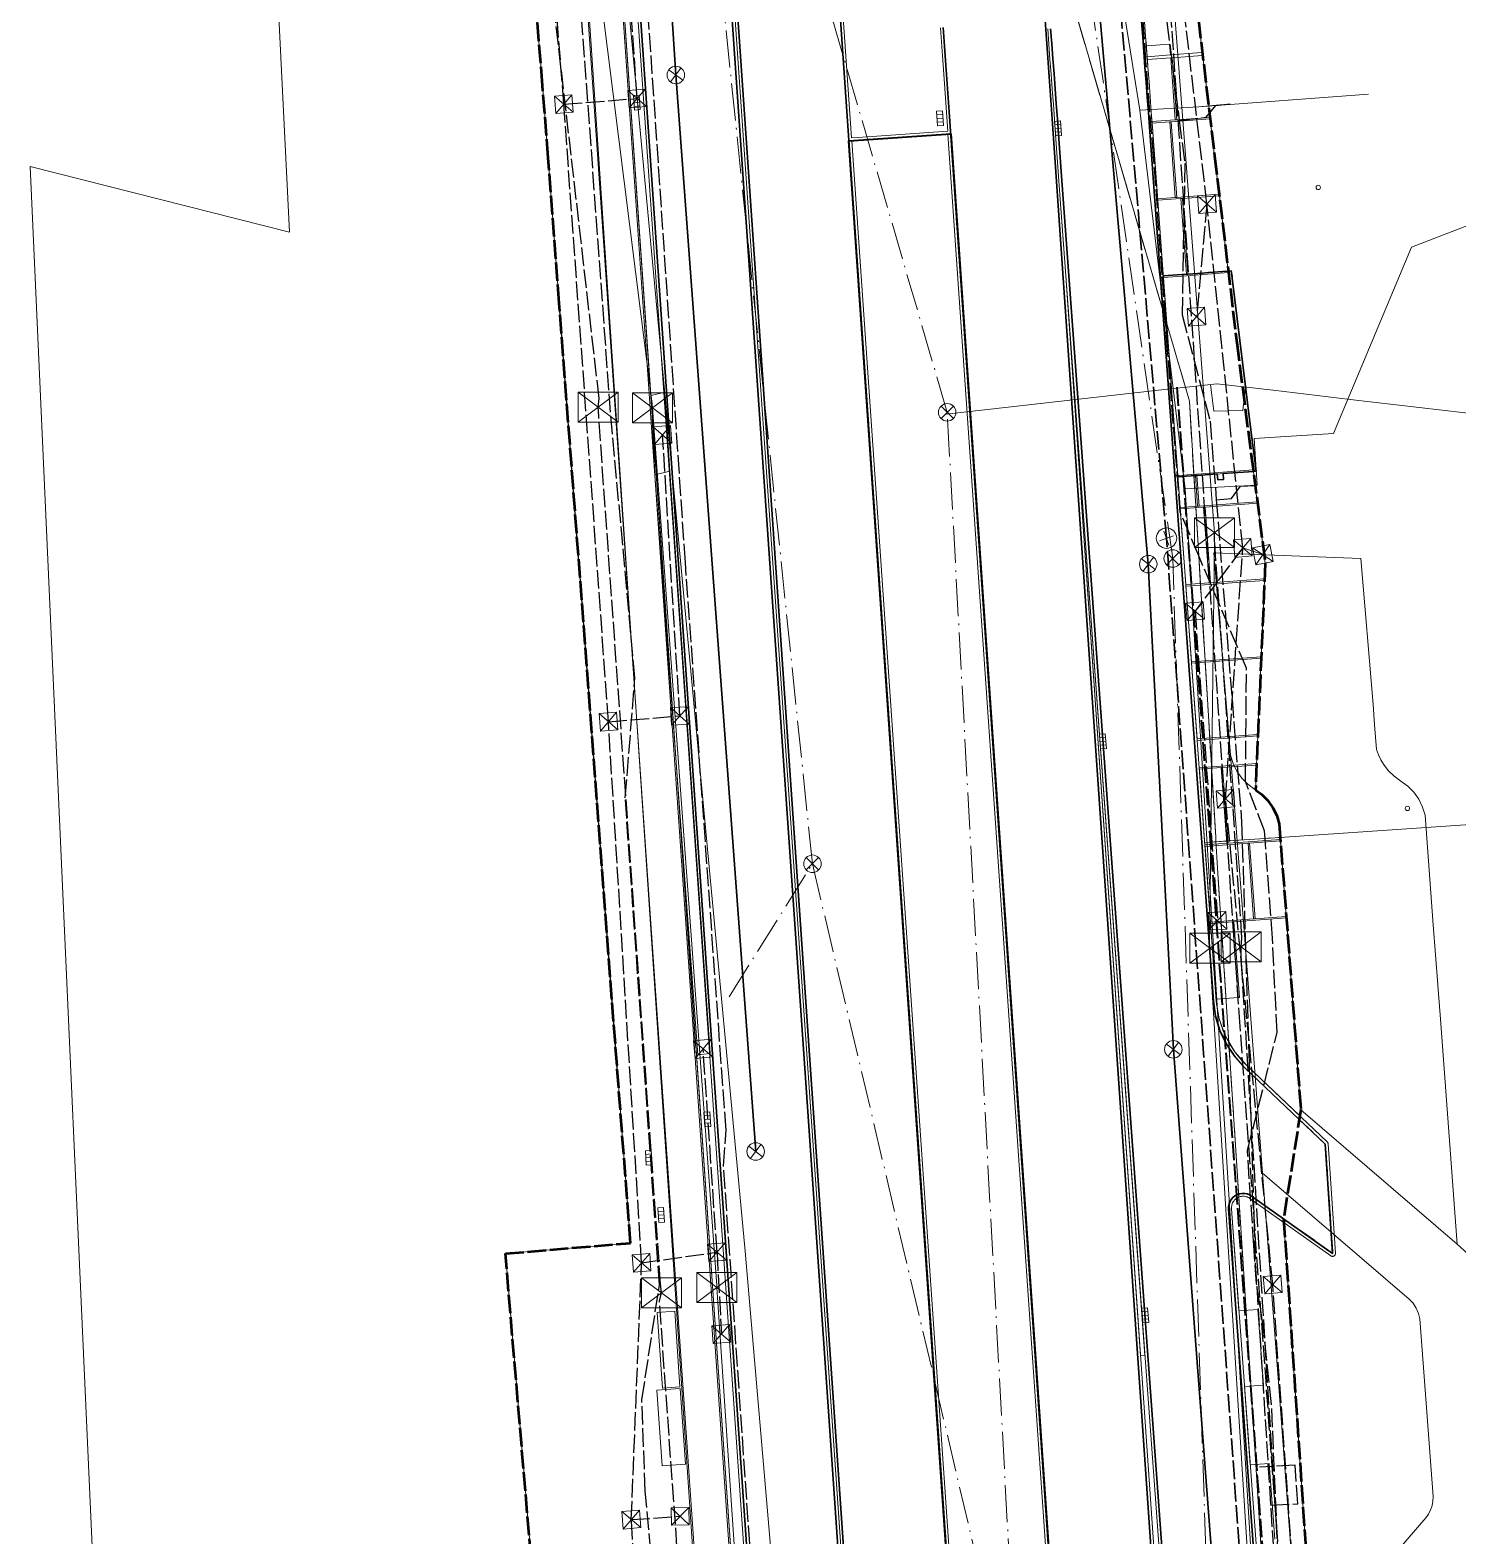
# Model space of a CAD drawing. Header units: metres. Extents: x 105014 to 106600, y 111320 to 118425.
# Drawn here: x 105360.2 to 105458.1, y 112455.9 to 112559.1 of the extents above; entities that cross this region are included whole.
import ezdxf

# ---------------------------------------------------------------- set-up
doc = ezdxf.new("R2010")
doc.units = ezdxf.units.M
doc.linetypes.add('DASHDOT', pattern=[3.556, 2.54, -0.508, 0, -0.508])
doc.linetypes.add('DASHED', pattern=[1.524, 1.27, -0.254])
for name, color, linetype, lineweight in [('00-BASE-LIMITE', 7, 'DASHED', 50), ('00-BASE-UE', 42, 'DASHED', 25), ('10-PAV-CALZADA-BRT', 12, 'CONTINUOUS', 30), ('10-PAV-CALZADA-MIXTA', 8, 'CONTINUOUS', 30), ('10-PAV-CICLORUTA', 76, 'CONTINUOUS', 18), ('10-PAV-ESTACION-TM', 1, 'CONTINUOUS', 40), ('10-PAV-PARADERO', 30, 'CONTINUOUS', 30), ('10-PAV-SARDINEL', 252, 'CONTINUOUS', 13), ('20-EP-ZONA-DURA', 253, 'CONTINUOUS', 13), ('20-EP-ZONA-VERDE', 84, 'CONTINUOUS', 13), ('30-RED-ENEL-EXIST', 13, 'CONTINUOUS', 13), ('30-RED-ENEL-NODOS', 11, 'CONTINUOUS', 13), ('30-RED-ENEL-PROY', 1, 'DASHED', 25), ('30-RED-ETB-CAMARA', 151, 'CONTINUOUS', 13), ('30-RED-ETB-EXIST', 145, 'CONTINUOUS', 13), ('30-RED-ETB-PROY', 5, 'DASHED', 25), ('30-RED-MOVISTAR-PROY', 4, 'DASHED', 25), ('30-RED-VANTI-EXIST', 52, 'CONTINUOUS', 13), ('30-RED-VANTI-PROY', 2, 'DASHED', 25), ('30-RED-VANTI-RETIRO', 8, 'DASHDOT', 13), ('35-RH-ACUE-MATRIZ-PJ', 150, 'DASHED', 40), ('35-RH-ACUE-MENOR-EXIST', 151, 'CONTINUOUS', 13), ('35-RH-ACUE-MENOR-PROY', 5, 'DASHED', 25), ('35-RH-PLUV-COLECTOR', 96, 'CONTINUOUS', 30), ('35-RH-PLUV-NODOS', 94, 'CONTINUOUS', 13), ('35-RH-PLUV-RETIRO', 8, 'DASHDOT', 13), ('35-RH-SUDS-ZONAS', 92, 'CONTINUOUS', 20), ('36-RH-SAN-COLECTOR-PROY', 6, 'DASHED', 35), ('36-RH-SAN-POZOS', 216, 'CONTINUOUS', 13), ('60-PREDIAL-LOTE', 42, 'CONTINUOUS', 13)]:
    doc.layers.add(name, color=color, linetype=linetype, lineweight=lineweight)

# ---------------------------------------------------------------- blocks, each defined once
blk = doc.blocks.new('CAM_ETB_T_13')
for p, q in [((-1.375, -1.025), (1.375, 1.025)), ((-1.375, 1.025), (1.375, -1.025))]:
    blk.add_line(p, q)
blk.add_lwpolyline([(-1.375, -1.025), (1.375, -1.025), (1.375, 1.025), (-1.375, 1.025)], close=True)
blk = doc.blocks.new('CAJA_ENEL')
for p, q in [((-0.6, -0.6), (0.6, 0.6)), ((-0.6, 0.6), (0.6, -0.6))]:
    blk.add_line(p, q)
blk.add_lwpolyline([(-0.6, -0.6), (0.6, -0.6), (0.6, 0.6), (-0.6, 0.6)], close=True)
blk = doc.blocks.new('POSTE')
blk.add_circle((0, 0), 0.15)
blk = doc.blocks.new('POZO_SAN')
for p, q in [((-0.5, 0), (0.5, 0)), ((0, -0.5), (0, 0.5))]:
    blk.add_line(p, q)
blk.add_circle((0, 0), 0.7)
blk = doc.blocks.new('SUMIDERO')
for p, q in [((-0.25, -0.2), (-0.25, 0.2)), ((0, -0.2), (0, 0.2)), ((0.25, -0.2), (0.25, 0.2))]:
    blk.add_line(p, q)
blk.add_lwpolyline([(-0.5, -0.2), (0.5, -0.2), (0.5, 0.2), (-0.5, 0.2)], close=True)
blk = doc.blocks.new('POZO_PLUV')
for p, q in [((-0.42, -0.42), (0.42, 0.42)), ((-0.42, 0.42), (0.42, -0.42))]:
    blk.add_line(p, q)
blk.add_circle((0, 0), 0.6)

msp = doc.modelspace()

# ---------------------------------------------------------------- linework, layer by layer
at = {"layer": '00-BASE-LIMITE'}
for points in [[(105439.3889, 112567.3487), (105441.3993, 112550.4543), (105442.9135, 112537.6859), (105444.8665, 112522.5627), (105444.2009, 112507.0447), (105444.6427, 112506.7291), (105445.053, 112506.3036), (105445.3923, 112505.8197), (105445.6525, 112505.289), (105445.8273, 112504.7243), (105447.3031, 112485.1335), (105446.1261, 112477.6617), (105450.6233, 112410.6239)], [(105397.3807, 112421.0683), (105392.8071, 112475.2735), (105401.3735, 112475.9963), (105396.4997, 112540.3807), (105395.7393, 112550.3365), (105395.3509, 112555.2909), (105394.6711, 112563.5355)]]:
    msp.add_lwpolyline(points, dxfattribs=at)
at = {"layer": '00-BASE-UE'}
for points in [[(105439.3889, 112567.3487), (105441.3993, 112550.4543), (105442.9135, 112537.6859), (105444.8665, 112522.5627), (105444.2009, 112507.0447), (105444.6427, 112506.7291), (105445.053, 112506.3036), (105445.3923, 112505.8197), (105445.6525, 112505.289), (105445.8273, 112504.7243), (105447.3031, 112485.1335), (105447.1977, 112484.4643), (105448.9731, 112482.7763), (105449.4801, 112475.2811), (105446.1261, 112477.6617), (105447.9779, 112450.0573)], [(105397.3807, 112421.0683), (105392.8071, 112475.2735), (105401.3735, 112475.9963), (105400.5445, 112486.9485), (105396.4997, 112540.3807), (105395.7393, 112550.3365), (105395.3509, 112555.2909), (105394.6711, 112563.5355)]]:
    msp.add_lwpolyline(points, dxfattribs=at)
at = {"layer": '10-PAV-CALZADA-BRT'}
for points in [[(105406.0755, 112625.9003), (105408.3276, 112613.6162), (105410.9225, 112601.3999), (105412.1888, 112595.2915), (105413.2235, 112589.1396), (105414.0251, 112582.953), (105414.5925, 112576.7405), (105414.6451, 112575.9793), (105425.5743, 112417.8942)], [(105418.5857, 112417.4896), (105407.6619, 112575.4965)], [(105433.7685, 112400.8637), (105423.2845, 112552.5123), (105423.2177, 112553.4777), (105423.1509, 112554.4423), (105423.0837, 112555.4063), (105423.0159, 112556.3697), (105422.9473, 112557.3323), (105422.8781, 112558.2919), (105422.8077, 112559.2527)], [(105429.7887, 112559.7693), (105429.8597, 112558.7997), (105429.9297, 112557.8289), (105429.9985, 112556.8609), (105430.0667, 112555.8935), (105430.1341, 112554.9267), (105430.2011, 112553.9607), (105430.2679, 112552.9951), (105440.7499, 112401.3749)]]:
    msp.add_lwpolyline(points, dxfattribs=at)
at = {"layer": '10-PAV-CALZADA-MIXTA'}
for points in [[(105411.3998, 112425.4237), (105400.9731, 112575.85), (105400.8617, 112577.4591), (105400.7499, 112579.0669), (105400.6375, 112580.6733), (105400.5189, 112582.3421), (105400.5179, 112582.3561), (105400.3365, 112583.8743), (105400.011, 112585.3683), (105397.2583, 112612.6025), (105397.4443, 112614.2285), (105397.3625, 112615.8631)], [(105407.2083, 112576.2823), (105413.4217, 112486.6408), (105418.5982, 112411.5083)], [(105441.7197, 112401.4459), (105432.157, 112532.0538), (105430.9105, 112549.0779), (105430.6987, 112551.9705), (105430.6235, 112553.0001), (105430.5477, 112554.0295), (105430.4717, 112555.0589), (105430.3951, 112556.0883), (105430.3177, 112557.1177), (105430.2393, 112558.1471), (105430.1597, 112559.1761)], [(105436.3909, 112559.6623), (105436.4711, 112558.6253), (105436.5501, 112557.5863), (105436.6279, 112556.5521), (105436.7049, 112555.5191), (105436.7809, 112554.4873), (105436.8567, 112553.4565), (105436.9321, 112552.4269), (105438.3348, 112533.2693), (105441.3149, 112492.5677), (105441.4658, 112491.5472), (105441.7651, 112490.5599), (105442.2062, 112489.6273), (105442.7797, 112488.7697), (105443.4729, 112488.0057), (105447.1977, 112484.4643), (105448.9731, 112482.7763), (105449.4801, 112475.2811), (105446.1261, 112477.6617), (105443.9333, 112479.2179), (105443.7835, 112479.3057), (105443.6207, 112479.3663), (105443.4499, 112479.3978), (105443.2762, 112479.3993), (105443.1048, 112479.3707), (105442.9411, 112479.3129), (105442.7898, 112479.2276), (105442.6555, 112479.1174), (105442.5423, 112478.9856), (105442.4536, 112478.8363), (105442.3922, 112478.6738), (105442.3597, 112478.5032), (105442.3573, 112478.3295), (105444.5381, 112448.5417)]]:
    msp.add_lwpolyline(points, dxfattribs=at)
at = {"layer": '10-PAV-CICLORUTA'}
msp.add_lwpolyline([(105399.3271, 112582.1941), (105399.4403, 112580.5895), (105399.5527, 112578.9835), (105399.6645, 112577.3761), (105399.7761, 112575.7673), (105410.6607, 112418.7343), (105408.2665, 112418.5683), (105397.3817, 112575.6013), (105397.2703, 112577.2101), (105397.1585, 112578.8171), (105397.0461, 112580.4221), (105396.9331, 112582.0251), (105396.9077, 112582.3803), (105399.3015, 112582.5535), (105399.3271, 112582.1941)], close=True, dxfattribs=at)
at = {"layer": '10-PAV-ESTACION-TM'}
msp.add_lwpolyline([(105427.3459, 112392.2689), (105416.3383, 112551.4889), (105423.3219, 112551.9717), (105434.3293, 112392.7517), (105427.3459, 112392.2689)], close=True, dxfattribs=at)
at = {"layer": '10-PAV-PARADERO'}
msp.add_lwpolyline([(105442.5724, 112542.312), (105442.5783, 112542.2639), (105442.5806, 112542.2661), (105442.5833, 112542.2677), (105442.5863, 112542.2687), (105442.5895, 112542.2691), (105442.5924, 112542.2688), (105442.5953, 112542.268), (105442.5978, 112542.2666), (105442.6001, 112542.2647), (105442.602, 112542.2624), (105442.6033, 112542.2598), (105442.6042, 112542.257), (105442.6044, 112542.2541), (105442.6041, 112542.2511), (105442.6032, 112542.2483), (105442.6017, 112542.2458), (105442.5998, 112542.2435), (105442.5974, 112542.2417), (105442.5948, 112542.2404), (105442.592, 112542.2397), (105442.589, 112542.2395), (105442.5861, 112542.2399), (105442.5833, 112542.2409), (105442.5808, 112542.2424), (105442.5863, 112542.2003), (105442.5898, 112542.1731), (105442.5941, 112542.1351), (105442.5979, 112542.1061), (105442.6002, 112542.0873), (105443.8417, 112532.0605), (105444.2548, 112528.8616), (105444.0536, 112528.8581), (105441.9773, 112528.7061), (105442.0065, 112528.3071), (105441.6075, 112528.2781), (105441.5783, 112528.6769), (105440.4813, 112528.5966), (105440.1821, 112528.5747), (105440.0823, 112528.5674), (105438.8859, 112528.4797), (105438.8787, 112528.5795), (105438.778, 112528.5721), (105438.6792, 112528.5649), (105437.6863, 112542.1271), (105437.7847, 112542.1351), (105437.8855, 112542.1433), (105437.8784, 112542.2421), (105439.4737, 112542.3592), (105439.5734, 112542.3664), (105440.5706, 112542.4397), (105440.9696, 112542.469), (105441.9632, 112542.5416), (105442.5377, 112542.5921), (105442.551, 112542.4848), (105442.564, 112542.3908), (105442.5637, 112542.3879), (105442.5638, 112542.385), (105442.5634, 112542.3814), (105442.5654, 112542.3795), (105442.5706, 112542.3256), (105442.5699, 112542.3228), (105442.5697, 112542.32), (105442.5701, 112542.3172), (105442.571, 112542.3145), (105442.5724, 112542.312)], close=True, dxfattribs=at)
at = {"layer": '10-PAV-SARDINEL'}
for points in [[(105411.2003, 112425.4101), (105400.7736, 112575.8362)], [(105400.9731, 112575.85), (105411.3998, 112425.4237)], [(105418.5982, 112411.5083), (105413.4217, 112486.6408), (105407.2083, 112576.2823)], [(105418.3862, 112417.4758), (105413.6212, 112486.6546), (105407.4078, 112576.2962)], [(105407.4078, 112576.2962), (105413.6212, 112486.6546), (105418.7977, 112411.5221)], [(105407.6619, 112575.4965), (105418.5857, 112417.4896)], [(105440.7499, 112401.3749), (105430.2679, 112552.9951), (105430.2011, 112553.9607), (105430.1341, 112554.9267), (105430.0667, 112555.8935), (105429.9985, 112556.8609), (105429.9297, 112557.8289), (105429.8597, 112558.7997), (105429.7887, 112559.7693)], [(105429.9603, 112559.1606), (105430.0399, 112558.1318), (105430.1183, 112557.1026), (105430.1957, 112556.0734), (105430.2723, 112555.0442), (105430.3482, 112554.0148), (105430.424, 112552.9855), (105430.4992, 112551.9559), (105430.711, 112549.0633), (105431.2337, 112541.9246), (105440.9494, 112401.3887)], [(105441.5202, 112401.4313), (105431.9575, 112532.0392), (105430.711, 112549.0633), (105430.4992, 112551.9559), (105430.424, 112552.9855), (105430.3482, 112554.0148), (105430.2723, 112555.0442), (105430.1957, 112556.0734), (105430.1183, 112557.1026), (105430.0399, 112558.1318), (105429.9603, 112559.1606)], [(105430.1597, 112559.1761), (105430.2393, 112558.1471), (105430.3177, 112557.1177), (105430.3951, 112556.0883), (105430.4717, 112555.0589), (105430.5477, 112554.0295), (105430.6235, 112553.0001), (105430.6987, 112551.9705), (105430.9105, 112549.0779), (105432.157, 112532.0538), (105441.7197, 112401.4459)], [(105444.5381, 112448.5417), (105442.3573, 112478.3295), (105442.3547, 112478.4164), (105442.3597, 112478.5032), (105442.3722, 112478.5892), (105442.3922, 112478.6738), (105442.4194, 112478.7564), (105442.4536, 112478.8363), (105442.4947, 112478.9129), (105442.5423, 112478.9856), (105442.596, 112479.054), (105442.6555, 112479.1174), (105442.7202, 112479.1754), (105442.7898, 112479.2276), (105442.8636, 112479.2735), (105442.9411, 112479.3129), (105443.0217, 112479.3453), (105443.1048, 112479.3707), (105443.1899, 112479.3887), (105443.2762, 112479.3993), (105443.363, 112479.4023), (105443.4499, 112479.3978), (105443.5359, 112479.3858), (105443.6207, 112479.3663), (105443.7034, 112479.3396), (105443.7835, 112479.3057), (105443.8603, 112479.2651), (105443.9333, 112479.2179), (105446.1261, 112477.6617), (105449.4801, 112475.2811), (105448.9731, 112482.7763), (105447.1977, 112484.4643), (105443.4729, 112488.0057), (105443.3056, 112488.1702), (105443.1438, 112488.3403), (105442.9879, 112488.5156), (105442.8379, 112488.6961), (105442.6941, 112488.8815), (105442.5566, 112489.0717), (105442.4255, 112489.2663), (105442.301, 112489.4652), (105442.1832, 112489.6682), (105442.0724, 112489.875), (105441.9685, 112490.0855), (105441.8717, 112490.2992), (105441.7821, 112490.5161), (105441.6999, 112490.7359), (105441.6251, 112490.9583), (105441.5578, 112491.1831), (105441.498, 112491.4101), (105441.4459, 112491.6389), (105441.4015, 112491.8693), (105441.3648, 112492.1011), (105441.336, 112492.334), (105441.3149, 112492.5677), (105438.3348, 112533.2693), (105436.9321, 112552.4269), (105436.8567, 112553.4565), (105436.7809, 112554.4873), (105436.7049, 112555.5191), (105436.6279, 112556.5521), (105436.5501, 112557.5863), (105436.4711, 112558.6253), (105436.3909, 112559.6623)], [(105436.5903, 112559.6779), (105436.6705, 112558.6406), (105436.7495, 112557.6014), (105436.8273, 112556.5671), (105436.9044, 112555.5339), (105436.9804, 112554.502), (105437.0562, 112553.4712), (105437.1316, 112552.4415), (105438.5343, 112533.2839), (105441.5143, 112492.5843), (105441.5348, 112492.3557), (105441.5628, 112492.1299), (105441.5982, 112491.9055), (105441.6417, 112491.6796), (105441.6923, 112491.4577), (105441.7511, 112491.2346), (105441.8163, 112491.0172), (105441.889, 112490.8013), (105441.9685, 112490.5888), (105442.056, 112490.3772), (105442.1495, 112490.1706), (105442.251, 112489.9651), (105442.358, 112489.7655), (105442.4731, 112489.5671), (105442.5927, 112489.376), (105442.7214, 112489.185), (105442.856, 112488.9991), (105442.9943, 112488.8209), (105443.1384, 112488.6474), (105443.291, 112488.4758), (105443.4493, 112488.3093), (105443.6125, 112488.1489), (105447.3355, 112484.6092), (105449.1109, 112482.9212), (105449.1309, 112482.8992), (105449.1473, 112482.8745), (105449.1599, 112482.8476), (105449.1684, 112482.8192), (105449.1726, 112482.7898), (105449.6796, 112475.2946), (105449.6789, 112475.2599), (105449.6723, 112475.2259), (105449.6599, 112475.1936), (105449.6421, 112475.1638), (105449.6194, 112475.1376), (105449.5925, 112475.1157), (105449.5623, 112475.0988), (105449.5296, 112475.0873), (105449.4954, 112475.0817), (105449.4607, 112475.082), (105449.4267, 112475.0883), (105449.3942, 112475.1005), (105449.3643, 112475.118), (105446.0103, 112477.4986), (105443.8214, 112479.052), (105443.759, 112479.0924), (105443.698, 112479.1247), (105443.6329, 112479.1522), (105443.567, 112479.1734), (105443.5, 112479.1889), (105443.4313, 112479.1985), (105443.3609, 112479.2022), (105443.2916, 112479.1997), (105443.2226, 112479.1912), (105443.1545, 112479.1767), (105443.0881, 112479.1565), (105443.0415, 112479.1388), (105443.0318, 112479.1342), (105443.016, 112479.127), (105443.0099, 112479.1243), (105442.9619, 112479.0991), (105442.9032, 112479.0627), (105442.8467, 112479.0202), (105442.795, 112478.9738), (105442.7483, 112478.924), (105442.7045, 112478.8682), (105442.6669, 112478.8107), (105442.6338, 112478.7489), (105442.6064, 112478.6849), (105442.5847, 112478.6191), (105442.569, 112478.5523), (105442.5589, 112478.4835), (105442.5549, 112478.4132), (105442.557, 112478.3408), (105444.7374, 112448.5594)]]:
    msp.add_lwpolyline(points, dxfattribs=at)
for points in [[(105434.3278, 112392.7516), (105434.1283, 112392.7378), (105433.9856, 112394.8244), (105433.569, 112400.8499), (105423.1224, 112551.9579), (105423.3219, 112551.9717), (105433.7685, 112400.8637), (105434.1851, 112394.8381), (105434.3278, 112392.7516)], [(105427.5689, 112392.2843), (105427.3694, 112392.2705), (105427.3507, 112392.4993), (105427.2768, 112393.4372), (105427.2054, 112394.3754), (105427.1367, 112395.3138), (105427.0705, 112396.2523), (105425.5743, 112417.8942), (105416.3382, 112551.4889), (105416.5377, 112551.5027), (105425.7738, 112417.908), (105427.27, 112396.2663), (105427.3362, 112395.3282), (105427.4049, 112394.3903), (105427.4762, 112393.4527), (105427.5501, 112392.5153), (105427.5689, 112392.2843)]]:
    msp.add_lwpolyline(points, close=True, dxfattribs=at)
at = {"layer": '20-EP-ZONA-DURA'}
for points in [[(105399.3015, 112582.5535), (105396.9077, 112582.3803), (105396.9331, 112582.0251), (105397.0461, 112580.4221), (105397.1585, 112578.8171), (105397.2703, 112577.2101), (105397.3817, 112575.6013), (105408.2665, 112418.5683), (105410.6607, 112418.7343), (105399.7761, 112575.7673), (105399.6645, 112577.3761), (105399.5527, 112578.9835), (105399.4403, 112580.5895), (105399.3271, 112582.1941), (105399.3015, 112582.5535)], [(105439.0871, 112547.6441), (105438.7977, 112547.6229), (105438.4181, 112552.809), (105438.7173, 112552.8309), (105441.0958, 112553.0051), (105441.3993, 112550.4543), (105441.7098, 112547.8361), (105439.0871, 112547.6441)], [(105440.5706, 112542.4397), (105439.5734, 112542.3665), (105439.1937, 112547.5515), (105441.7216, 112547.7367), (105442.3338, 112542.5742), (105441.9632, 112542.5419), (105440.9696, 112542.469), (105440.5706, 112542.4397)], [(105436.6243, 112468.2987), (105436.3248, 112468.2778), (105431.2338, 112541.9236), (105431.9575, 112532.0392), (105436.6243, 112468.2987)], [(105444.0535, 112528.8581), (105444.3231, 112526.7707), (105440.6351, 112526.5007), (105440.3355, 112526.4787), (105440.1821, 112528.5747), (105440.4813, 112528.5967), (105441.5783, 112528.677), (105441.6075, 112528.2781), (105442.0065, 112528.3071), (105441.9773, 112528.7062), (105444.0535, 112528.8581)], [(105444.8206, 112521.4929), (105441.1215, 112521.222), (105440.7417, 112526.4081), (105444.3359, 112526.6713), (105444.8665, 112522.5627), (105444.8206, 112521.4929)], [(105444.592, 112516.1619), (105439.8135, 112515.8121), (105439.4342, 112520.9983), (105441.0295, 112521.1151), (105444.8163, 112521.3923), (105444.592, 112516.1619)], [(105444.3633, 112510.8311), (105440.2005, 112510.5263), (105439.8207, 112515.7123), (105444.5877, 112516.0627), (105444.3633, 112510.8311)], [(105444.2738, 112508.7429), (105444.2665, 112508.8427), (105441.8393, 112508.6641), (105440.3449, 112508.5541), (105440.2077, 112510.4265), (105444.359, 112510.7305), (105444.2738, 112508.7429)], [(105444.2738, 112508.7429), (105444.2009, 112507.0447), (105444.6427, 112506.7291), (105445.053, 112506.3036), (105445.3923, 112505.8197), (105445.6525, 112505.289), (105445.8273, 112504.7243), (105445.9083, 112503.648), (105443.6875, 112503.4857), (105442.3275, 112503.3861), (105441.9459, 112508.5716), (105444.2738, 112508.7429)], [(105446.3064, 112498.3635), (105444.1729, 112498.2071), (105443.7939, 112503.3933), (105445.9159, 112503.5483), (105446.3064, 112498.3635)], [(105447.3031, 112485.1335), (105447.2355, 112484.7043), (105443.6116, 112488.1498), (105442.7871, 112489.0928), (105442.1495, 112490.171), (105441.7203, 112491.3478), (105441.5142, 112492.5833), (105441.5059, 112492.6973), (105443.002, 112492.8071), (105443.1015, 112492.8143), (105442.7213, 112498.0004), (105446.314, 112498.2637), (105447.3031, 112485.1335)], [(105404.7685, 112466.1403), (105404.4089, 112471.3279), (105403.2105, 112471.2449), (105403.5699, 112466.0573), (105404.7685, 112466.1403)], [(105405.1349, 112460.8531), (105404.7755, 112466.0405), (105403.1797, 112465.9299), (105403.5393, 112460.7423), (105405.1349, 112460.8531)]]:
    msp.add_lwpolyline(points, close=True, dxfattribs=at)
for points in [[(105422.6083, 112559.238), (105422.6786, 112558.2774), (105422.7478, 112557.318), (105422.792, 112556.6975), (105423.1086, 112552.1574), (105416.9523, 112551.7318), (105416.524, 112551.7022), (105416.524, 112551.7022), (105415.0657, 112572.7948)], [(105439.3889, 112567.3487), (105441.0836, 112553.1071), (105438.7997, 112552.9374), (105438.4861, 112557.1941), (105440.5447, 112557.3535), (105440.5211, 112557.5523), (105438.3731, 112557.3811), (105438.3691, 112557.3808), (105438.3145, 112558.1155), (105436.7201, 112557.9969), (105436.6705, 112558.6405), (105436.5903, 112559.6779)], [(105397.3807, 112421.0683), (105392.8071, 112475.2735), (105401.3735, 112475.9963), (105396.4997, 112540.3807), (105395.7393, 112550.3365), (105395.3509, 112555.2909), (105394.6711, 112563.5355)], [(105400.8999, 112560.9977), (105403.353, 112525.6069), (105405.8387, 112489.5041), (105405.8556, 112489.503), (105405.8717, 112489.2703), (105407.3363, 112468.1411), (105409.4109, 112438.2004)], [(105445.5173, 112455.7037), (105445.1377, 112460.8899), (105443.8411, 112460.7949), (105443.4469, 112466.1735), (105444.7433, 112466.2685), (105444.3637, 112471.4545), (105443.0671, 112471.3597), (105442.557, 112478.3408), (105442.5549, 112478.4132), (105442.5589, 112478.4835), (105442.569, 112478.5523), (105442.5847, 112478.6191), (105442.6064, 112478.6849), (105442.6338, 112478.7489), (105442.6669, 112478.8107), (105442.7045, 112478.8682), (105442.7483, 112478.924), (105442.795, 112478.9738), (105442.8467, 112479.0202), (105442.9032, 112479.0627), (105442.9619, 112479.0991), (105443.0099, 112479.1243), (105443.016, 112479.127), (105443.0318, 112479.1342), (105443.0415, 112479.1388), (105443.0881, 112479.1565), (105443.1545, 112479.1767), (105443.2226, 112479.1912), (105443.2916, 112479.1997), (105443.3609, 112479.2022), (105443.4313, 112479.1985), (105443.5, 112479.1889), (105443.567, 112479.1734), (105443.6329, 112479.1522), (105443.698, 112479.1247), (105443.759, 112479.0924), (105443.8214, 112479.052), (105446.0103, 112477.4986), (105446.1434, 112477.4041), (105446.1434, 112477.4041), (105447.9582, 112450.352)]]:
    msp.add_lwpolyline(points, dxfattribs=at)
at = {"layer": '20-EP-ZONA-VERDE'}
for points in [[(105400.3193, 112582.3321), (105400.4379, 112580.6593), (105400.5503, 112579.0529), (105400.6621, 112577.4451), (105400.7737, 112575.8363), (105411.6583, 112418.8033), (105410.7605, 112418.7411), (105399.8757, 112575.7741), (105399.7643, 112577.3829), (105399.6525, 112578.9905), (105399.5401, 112580.5965), (105399.4269, 112582.2011), (105399.4015, 112582.5583), (105400.2961, 112582.6219), (105400.3193, 112582.3321)], [(105436.7918, 112557.0629), (105436.8279, 112556.5671), (105436.9044, 112555.5339), (105436.9804, 112554.5019), (105437.056, 112553.4713), (105437.1043, 112552.8131), (105437.1117, 112552.7133), (105437.1316, 112552.4415), (105437.4913, 112547.5273), (105437.4987, 112547.4275), (105437.8784, 112542.2421), (105437.8855, 112542.1433), (105438.8787, 112528.5795), (105438.8859, 112528.4797), (105439.0395, 112526.3837), (105439.0467, 112526.2841), (105439.4271, 112521.0981), (105439.4342, 112520.9983), (105439.8135, 112515.8121), (105439.8207, 112515.7123), (105440.2005, 112510.5263), (105440.2077, 112510.4265), (105440.3449, 112508.5541), (105440.3521, 112508.4543), (105440.7317, 112503.2699), (105440.7391, 112503.1701), (105441.1189, 112497.9833), (105441.1261, 112497.8835), (105441.3615, 112494.6687), (105441.5059, 112492.6973), (105441.5143, 112492.5823), (105441.7202, 112491.3477), (105442.1491, 112490.1712), (105442.7865, 112489.0934), (105443.6107, 112488.1507), (105447.2355, 112484.7043), (105447.1977, 112484.4643), (105443.4729, 112488.0057), (105442.6246, 112488.976), (105441.9685, 112490.0853), (105441.527, 112491.2961), (105441.3149, 112492.5677), (105441.1621, 112494.6541), (105436.9321, 112552.4269), (105436.8567, 112553.4565), (105436.7809, 112554.4873), (105436.7049, 112555.5191), (105436.6279, 112556.5521), (105436.5773, 112557.247), (105436.7767, 112557.2622), (105436.7918, 112557.0629)], [(105440.5447, 112557.3535), (105438.4861, 112557.1941), (105438.3871, 112557.1864), (105436.7918, 112557.0629), (105436.7767, 112557.2622), (105438.3731, 112557.3811), (105440.5211, 112557.5523), (105440.5447, 112557.3535)], [(105438.7002, 112552.9299), (105437.1043, 112552.8131), (105437.056, 112553.4713), (105436.9804, 112554.5019), (105436.9044, 112555.5339), (105436.8279, 112556.5671), (105436.7918, 112557.0629), (105438.3871, 112557.1864), (105438.7002, 112552.9299)], [(105438.7997, 112552.9374), (105438.7099, 112552.9307), (105438.7002, 112552.9299), (105438.3871, 112557.1864), (105438.4861, 112557.1941), (105438.7997, 112552.9374)], [(105441.0959, 112553.0051), (105438.7173, 112552.8309), (105438.4181, 112552.809), (105438.3183, 112552.8017), (105437.1117, 112552.7133), (105437.1043, 112552.8131), (105438.7002, 112552.9299), (105438.7099, 112552.9307), (105438.7997, 112552.9374), (105441.0837, 112553.1071), (105441.0959, 112553.0051)], [(105438.6982, 112547.6155), (105437.4913, 112547.5273), (105437.1316, 112552.4415), (105437.1117, 112552.7133), (105438.3183, 112552.8017), (105438.6982, 112547.6155)], [(105438.7977, 112547.6229), (105438.6982, 112547.6155), (105438.3183, 112552.8017), (105438.4181, 112552.809), (105438.7977, 112547.6229)], [(105441.7217, 112547.7367), (105439.1937, 112547.5515), (105439.0941, 112547.5443), (105437.4987, 112547.4275), (105437.4913, 112547.5273), (105438.6982, 112547.6155), (105438.7977, 112547.6229), (105439.0871, 112547.6441), (105441.7099, 112547.8361), (105441.7217, 112547.7367)], [(105439.4737, 112542.3592), (105437.8784, 112542.2421), (105437.4987, 112547.4275), (105439.0941, 112547.5443), (105439.4737, 112542.3592)], [(105439.5734, 112542.3665), (105439.4737, 112542.3592), (105439.0941, 112547.5443), (105439.1937, 112547.5515), (105439.5734, 112542.3665)], [(105442.3511, 112542.4705), (105439.4813, 112542.2601), (105437.8855, 112542.1433), (105437.8784, 112542.2421), (105439.4737, 112542.3592), (105439.5734, 112542.3665), (105442.3389, 112542.5695), (105442.3511, 112542.4705)], [(105444.0535, 112528.8581), (105440.4813, 112528.5967), (105440.1821, 112528.5747), (105440.0823, 112528.5674), (105438.8859, 112528.4797), (105438.8787, 112528.5795), (105440.4739, 112528.6963), (105444.0407, 112528.9575), (105444.0535, 112528.8581)], [(105440.2358, 112526.4715), (105439.0395, 112526.3837), (105438.8859, 112528.4797), (105440.0823, 112528.5674), (105440.2358, 112526.4715)], [(105440.3355, 112526.4787), (105440.2358, 112526.4715), (105440.0823, 112528.5674), (105440.1821, 112528.5747), (105440.3355, 112526.4787)], [(105444.3359, 112526.6713), (105440.7417, 112526.4081), (105440.6422, 112526.4009), (105439.0467, 112526.2841), (105439.0395, 112526.3837), (105440.2358, 112526.4715), (105440.3355, 112526.4787), (105440.6351, 112526.5007), (105444.3231, 112526.7707), (105444.3359, 112526.6713)], [(105441.0219, 112521.2147), (105439.4271, 112521.0981), (105439.0467, 112526.2841), (105440.6422, 112526.4009), (105441.0219, 112521.2147)], [(105441.1215, 112521.222), (105441.0219, 112521.2147), (105440.6422, 112526.4009), (105440.7417, 112526.4081), (105441.1215, 112521.222)], [(105444.8163, 112521.3923), (105441.0295, 112521.1151), (105439.4342, 112520.9983), (105439.4271, 112521.0981), (105441.0219, 112521.2147), (105441.1215, 112521.222), (105444.8207, 112521.4929), (105444.8163, 112521.3923)], [(105444.5877, 112516.0627), (105439.8207, 112515.7123), (105439.8135, 112515.8121), (105444.5919, 112516.1619), (105444.5877, 112516.0627)], [(105444.3589, 112510.7305), (105440.2077, 112510.4265), (105440.2005, 112510.5263), (105444.3633, 112510.8311), (105444.3589, 112510.7305)], [(105444.2737, 112508.7429), (105441.9459, 112508.5716), (105441.8463, 112508.5643), (105440.3521, 112508.4543), (105440.3449, 112508.5541), (105441.8393, 112508.6641), (105444.2665, 112508.8427), (105444.2737, 112508.7429)], [(105442.2278, 112503.3786), (105440.7317, 112503.2699), (105440.3521, 112508.4543), (105441.8463, 112508.5643), (105442.2278, 112503.3786)], [(105442.3275, 112503.3861), (105442.2278, 112503.3786), (105441.8463, 112508.5643), (105441.9459, 112508.5716), (105442.3275, 112503.3861)], [(105445.9159, 112503.5483), (105443.7939, 112503.3933), (105443.6944, 112503.386), (105440.7391, 112503.1701), (105440.7317, 112503.2699), (105442.2278, 112503.3786), (105442.3275, 112503.3861), (105443.6875, 112503.4857), (105445.9087, 112503.6481), (105445.9159, 112503.5483)], [(105444.0732, 112498.1999), (105442.6147, 112498.0929), (105441.1189, 112497.9833), (105440.7391, 112503.1701), (105443.6944, 112503.386), (105444.0732, 112498.1999)], [(105444.1729, 112498.2071), (105444.0732, 112498.1999), (105443.6944, 112503.386), (105443.7939, 112503.3933), (105444.1729, 112498.2071)], [(105446.3141, 112498.2637), (105442.7213, 112498.0004), (105442.6218, 112497.9931), (105441.1261, 112497.8835), (105441.1189, 112497.9833), (105442.6147, 112498.0929), (105444.0732, 112498.1999), (105444.1729, 112498.2071), (105446.3067, 112498.3635), (105446.3141, 112498.2637)], [(105443.002, 112492.8071), (105441.5059, 112492.6973), (105441.3615, 112494.6687), (105441.1261, 112497.8835), (105442.6218, 112497.9931), (105443.002, 112492.8071)], [(105443.1015, 112492.8143), (105443.002, 112492.8071), (105442.6218, 112497.9931), (105442.7213, 112498.0004), (105443.1015, 112492.8143)], [(105404.7685, 112466.1403), (105403.5699, 112466.0573), (105403.2105, 112471.2449), (105404.4089, 112471.3279), (105404.7685, 112466.1403)], [(105405.1349, 112460.8531), (105403.5393, 112460.7423), (105403.1797, 112465.9299), (105404.7755, 112466.0405), (105405.1349, 112460.8531)]]:
    msp.add_lwpolyline(points, close=True, dxfattribs=at)
msp.add_lwpolyline([(105436.5903, 112559.6779), (105436.6705, 112558.6405), (105436.7615, 112557.4615), (105436.7767, 112557.2622), (105436.5773, 112557.247), (105436.5621, 112557.4463), (105436.4711, 112558.6253), (105436.3909, 112559.6623)], dxfattribs=at)
at = {"layer": '30-RED-ENEL-EXIST'}
msp.add_lwpolyline([(105443.3315, 112523.6133), (105444.7003, 112523.1517)], dxfattribs=at)
at = {"layer": '30-RED-ENEL-PROY'}
for points in [[(105396.8077, 112554.0137), (105394.3147, 112585.9063)], [(105401.8345, 112554.3979), (105400.5035, 112573.6437)], [(105440.8739, 112547.1713), (105438.8807, 112564.0151)], [(105396.8077, 112554.0137), (105401.8345, 112554.3979)], [(105399.8663, 112511.7095), (105396.8077, 112554.0137)], [(105440.8739, 112547.1713), (105440.1567, 112539.4541)], [(105443.3315, 112523.6133), (105440.8739, 112547.1713)], [(105404.7593, 112512.1075), (105403.5735, 112531.3515)], [(105443.3315, 112523.6133), (105440.0563, 112519.2817)], [(105442.1451, 112506.4247), (105443.3315, 112523.6133)], [(105440.0563, 112519.2817), (105441.5983, 112498.0737)], [(105399.8663, 112511.7095), (105404.7593, 112512.1075)], [(105402.1363, 112474.6459), (105399.8663, 112511.7095)], [(105445.3795, 112473.1567), (105442.1451, 112506.4247)], [(105407.3041, 112475.3711), (105406.3553, 112489.3023)], [(105402.1363, 112474.6459), (105407.3041, 112475.3711)], [(105407.3041, 112475.3711), (105407.6033, 112469.7663)], [(105401.4313, 112457.0541), (105402.1363, 112474.6459)], [(105446.8165, 112452.8957), (105445.3795, 112473.1567)], [(105401.4313, 112457.0541), (105404.7827, 112457.2779)], [(105402.8629, 112435.9333), (105401.4313, 112457.0541)]]:
    msp.add_lwpolyline(points, dxfattribs=at)
at = {"layer": '30-RED-ETB-EXIST'}
for points in [[(105402.883, 112533.205), (105402.863, 112533.479), (105395.603, 112591.159), (105395.66, 112591.641)], [(105441.384, 112524.659), (105441.342, 112525.217), (105438.168, 112566.632), (105438.167, 112566.642)], [(105407.291, 112472.944), (105407.281, 112473.084), (105402.883, 112533.205)], [(105441.083, 112496.195), (105441.057, 112496.309), (105441.383, 112524.053), (105441.384, 112524.659)], [(105445.157, 112430.716), (105445.153, 112430.759), (105441.054, 112496.096), (105441.057, 112496.309), (105441.083, 112496.195)], [(105411.225, 112413.644), (105411.293, 112413.645), (105411.293, 112413.705), (105407.291, 112472.944)]]:
    msp.add_lwpolyline(points, dxfattribs=at)
at = {"layer": '30-RED-ETB-PROY'}
for points in [[(105399.156, 112533.258), (105399.232, 112533.854), (105392.482, 112592.393), (105392.573, 112592.945)], [(105403.506, 112472.582), (105403.441, 112473.195), (105399.198, 112532.659), (105399.156, 112533.258)], [(105443.213, 112496.283), (105443.273, 112496.873), (105441.398, 112524.062), (105441.384, 112524.659)], [(105447.168, 112430.876), (105447.204, 112431.465), (105443.208, 112495.68), (105443.213, 112496.283)], [(105407.566, 112413.574), (105407.501, 112414.177), (105403.36, 112472.022), (105403.506, 112472.582)]]:
    msp.add_lwpolyline(points, dxfattribs=at)
at = {"layer": '30-RED-MOVISTAR-PROY'}
for points in [[(105443.1419, 112490.8409), (105437.8119, 112568.9181), (105430.5873, 112604.8542)], [(105451.7289, 112373.479), (105443.1419, 112490.8409)]]:
    msp.add_lwpolyline(points, dxfattribs=at)
at = {"layer": '30-RED-VANTI-EXIST'}
for points in [[(105399.5071, 112599.965), (105422.5597, 112592.1423), (105438.0227, 112539.2897)], [(105438.0227, 112539.2897), (105439.6681, 112533.6659), (105440.3074, 112523.0743)], [(105440.3074, 112523.0743), (105441.4709, 112503.7999)], [(105445.8633, 112503.7826), (105462.5781, 112504.9195), (105464.2545, 112504.0837)], [(105440.8013, 112503.4301), (105441.3755, 112503.4736)], [(105441.3755, 112503.4736), (105441.4901, 112503.4823)], [(105441.4709, 112503.7999), (105441.4901, 112503.4823)], [(105441.4901, 112503.4823), (105441.52, 112503.4842)], [(105441.4901, 112503.4823), (105441.5087, 112503.1738)], [(105441.5087, 112503.1738), (105441.5773, 112502.0381), (105443.3699, 112474.2277), (105444.3915, 112458.2891), (105445.5115, 112440.2595), (105446.5029, 112424.8519), (105447.3521, 112411.3599), (105447.8309, 112405.05)], [(105441.52, 112503.4842), (105441.7028, 112503.4984)], [(105441.7028, 112503.4984), (105441.8573, 112503.5101), (105442.0172, 112503.5209)], [(105442.0172, 112503.5209), (105442.2001, 112503.5337)], [(105442.2001, 112503.5337), (105442.3445, 112503.5432)], [(105442.3445, 112503.5432), (105444.855, 112503.714)], [(105444.855, 112503.714), (105444.8939, 112503.7166)], [(105444.8939, 112503.7166), (105445.0384, 112503.7268)], [(105445.0384, 112503.7268), (105445.2214, 112503.7389)], [(105445.2214, 112503.7389), (105445.5361, 112503.7603)], [(105445.5361, 112503.7603), (105445.7186, 112503.7727)], [(105445.7186, 112503.7727), (105445.8633, 112503.7826)]]:
    msp.add_lwpolyline(points, dxfattribs=at)
at = {"layer": '30-RED-VANTI-PROY'}
for points in [[(105409.6573, 112453.8677), (105407.7575, 112481.2681), (105407.9205, 112483.7239), (105405.1383, 112522.6237), (105403.0827, 112553.0375), (105400.2889, 112593.2307), (105399.8467, 112596.6033), (105399.5071, 112599.965)], [(105438.0227, 112539.2897), (105437.2161, 112550.4581), (105436.6899, 112556.9323), (105436.1165, 112565.5251), (105436.1037, 112565.6962)], [(105440.3074, 112523.0743), (105439.0389, 112526.0585), (105438.1775, 112537.1469), (105438.0227, 112539.2897)], [(105444.855, 112503.714), (105444.8171, 112504.2275), (105443.5113, 112507.6083), (105443.5825, 112515.3699), (105440.3074, 112523.0743)], [(105449.3454, 112405.5668), (105449.1561, 112408.3481), (105448.3891, 112413.1473), (105448.8793, 112419.5193), (105447.7413, 112432.3931), (105447.1325, 112434.6335), (105447.0059, 112436.7603), (105447.0479, 112440.6481), (105446.6065, 112447.8995), (105445.9481, 112451.7829), (105445.7595, 112454.2573), (105445.2987, 112464.9299), (105444.7541, 112470.1277), (105444.2697, 112473.2207), (105444.0883, 112475.8355), (105443.6437, 112482.3251), (105445.6787, 112490.4107), (105445.3593, 112496.8901), (105444.855, 112503.714)]]:
    msp.add_lwpolyline(points, dxfattribs=at)
at = {"layer": '30-RED-VANTI-RETIRO'}
for points in [[(105399.5071, 112599.965), (105422.5597, 112592.1423), (105438.0227, 112539.2897)], [(105438.0227, 112539.2897), (105439.6681, 112533.6659), (105440.3074, 112523.0743)], [(105440.3074, 112523.0743), (105441.4709, 112503.7999)], [(105441.4709, 112503.7999), (105441.4901, 112503.4823)], [(105441.4901, 112503.4823), (105441.5087, 112503.1738)], [(105441.5087, 112503.1738), (105441.5773, 112502.0381), (105443.3699, 112474.2277), (105444.3915, 112458.2891), (105445.5115, 112440.2595), (105446.5029, 112424.8519), (105447.3521, 112411.3599), (105447.8309, 112405.05)]]:
    msp.add_lwpolyline(points, dxfattribs=at)
at = {"layer": '35-RH-ACUE-MATRIZ-PJ'}
msp.add_lwpolyline([(105438.8034, 112534.6229), (105448.9039, 112397.7856), (105448.0571, 112397.7231)], dxfattribs=at)
at = {"layer": '35-RH-ACUE-MENOR-EXIST'}
for points in [[(105398.76, 112587.34), (105409.23, 112475.44), (105415.93, 112397.57)], [(105398.76, 112587.34), (105409.23, 112475.44), (105415.93, 112397.57)], [(105430.84, 112587.53), (105436.27, 112553.6)], [(105430.84, 112587.53), (105436.27, 112553.6)], [(105439.37, 112527.65), (105444.31, 112527.92), (105444.11, 112531.1), (105449.552, 112531.44), (105454.88, 112544.207), (105517.4282, 112568.3297)], [(105451.9494, 112554.7015), (105440.31, 112553.82), (105436.27, 112553.6)], [(105441.98, 112553.98), (105440.31, 112553.82), (105436.27, 112553.6)], [(105436.27, 112553.6), (105438.5488, 112534.5241), (105439.37, 112527.65)], [(105436.27, 112553.6), (105438.5488, 112534.5241), (105439.37, 112527.65)], [(105423.0155, 112532.7755), (105438.5488, 112534.5241), (105439.49, 112534.63)], [(105439.49, 112534.63), (105441.55, 112534.86), (105445.4027, 112534.409)], [(105441.1138, 112534.8029), (105441.3459, 112532.9894), (105443.3243, 112533.0293), (105443.5118, 112534.6303)], [(105445.4027, 112534.409), (105450.6773, 112533.7915), (105464.87, 112532.13), (105508.4054, 112526.344)], [(105439.37, 112527.65), (105447.77, 112392.29), (105457.86, 112241.68)]]:
    msp.add_lwpolyline(points, dxfattribs=at)
at = {"layer": '35-RH-ACUE-MENOR-PROY'}
for points in [[(105399.2767, 112728.4609), (105410.5995, 112682.2575), (105415.7658, 112660.094), (105418.9178, 112648.5512), (105421.5892, 112638.264), (105429.5184, 112608.4388), (105430.6204, 112604.2971), (105431.19, 112602.1617), (105434.1838, 112590.9043), (105434.4311, 112588.9437), (105436.993, 112568.6972), (105438.9787, 112552.8903), (105439.3505, 112549.9408), (105439.1756, 112539.5811), (105441.0873, 112532.3053), (105441.5126, 112526.9139), (105443.2499, 112504.8526), (105443.757, 112488.3428), (105444.1848, 112474.5592), (105445.8461, 112448.3893)], [(105403.0638, 112451.8022), (105402.391, 112458.99), (105402.1558, 112465.2598), (105403.3644, 112473.1563), (105401.0202, 112506.4932), (105401.6796, 112514.7038), (105400.01, 112532.9105), (105396.669, 112578.5867), (105396.1671, 112585.4477), (105393.335, 112590.8122), (105393.0405, 112593.968), (105391.8703, 112606.5091), (105391.4922, 112610.5612), (105386.9627, 112637.0243), (105381.4929, 112660.3032), (105377.6331, 112675.163), (105370.691, 112701.8888), (105366.544, 112717.8541)], [(105438.9787, 112552.8903), (105440.8204, 112553.1217), (105441.4738, 112553.9294), (105442.4625, 112554.0356)], [(105441.5126, 112526.9139), (105442.0387, 112526.9546), (105442.5648, 112526.9952), (105443.177, 112527.8461), (105444.1702, 112527.8901)], [(105445.2339, 112458.0341), (105447.0996, 112458.1356), (105446.9162, 112460.791), (105444.4703, 112460.6395)]]:
    msp.add_lwpolyline(points, dxfattribs=at)
at = {"layer": '35-RH-PLUV-COLECTOR'}
for points in [[(105404.4791, 112556.0109), (105401.83, 112596.71)], [(105404.4791, 112556.0109), (105401.83, 112596.71)], [(105436.8514, 112522.498), (105432.4202, 112572.8773)], [(105436.8514, 112522.498), (105432.4202, 112572.8773)], [(105409.9553, 112482.2666), (105404.4791, 112556.0109)], [(105409.9553, 112482.2666), (105404.4791, 112556.0109)], [(105438.5737, 112489.262), (105436.8514, 112522.498)], [(105438.5737, 112489.262), (105436.8514, 112522.498)], [(105442.0197, 112443.6875), (105438.5737, 112489.262)], [(105442.0197, 112443.6875), (105438.5737, 112489.262)]]:
    msp.add_lwpolyline(points, dxfattribs=at)
at = {"layer": '35-RH-PLUV-RETIRO'}
for points in [[(105423.0785, 112532.8965), (105395.8897, 112626.0572)], [(105413.8422, 112501.9783), (105404.3842, 112593.2383)], [(105438.529, 112522.8847), (105438.529, 112522.8847), (105431.2659, 112572.6146)], [(105436.204, 112334.0446), (105427.9842, 112442.2704), (105423.0785, 112532.8965)], [(105435.6112, 112376.5965), (105443.113, 112385.5473), (105438.529, 112522.8847)], [(105408.127, 112492.8728), (105413.8422, 112501.9783), (105427.9408, 112442.3055)]]:
    msp.add_lwpolyline(points, dxfattribs=at)
at = {"layer": '35-RH-SUDS-ZONAS'}
for points in [[(105403.72, 112534.2814), (105402.7826, 112534.0652), (105403.0444, 112528.6142), (105404.0647, 112528.874), (105403.72, 112534.2814)], [(105403.72, 112534.2814), (105402.7826, 112534.0652), (105403.0444, 112528.6142), (105404.0647, 112528.874), (105403.72, 112534.2814)], [(105403.72, 112534.2814), (105402.7826, 112534.0652), (105403.0444, 112528.6142), (105404.0647, 112528.874), (105403.72, 112534.2814)], [(105403.72, 112534.2814), (105402.7826, 112534.0652), (105403.0444, 112528.6142), (105404.0647, 112528.874), (105403.72, 112534.2814)], [(105404.0647, 112528.874), (105406.8306, 112488.9697), (105405.9871, 112488.8867), (105403.0444, 112528.6142), (105404.0647, 112528.874)], [(105404.0647, 112528.874), (105406.8306, 112488.9697), (105405.9871, 112488.8867), (105403.0444, 112528.6142), (105404.0647, 112528.874)], [(105404.0647, 112528.874), (105406.8306, 112488.9697), (105405.9871, 112488.8867), (105403.0444, 112528.6142), (105404.0647, 112528.874)], [(105404.0647, 112528.874), (105406.8306, 112488.9697), (105405.9871, 112488.8867), (105403.0444, 112528.6142), (105404.0647, 112528.874)]]:
    msp.add_lwpolyline(points, close=True, dxfattribs=at)
at = {"layer": '36-RH-SAN-COLECTOR-PROY'}
for points in [[(105438.1, 112524.28), (105433.4516, 112577.9311)], [(105444.1766, 112440.0635), (105438.1, 112524.28)]]:
    msp.add_lwpolyline(points, dxfattribs=at)
at = {"layer": '60-PREDIAL-LOTE'}
for points in [[(105396.6397, 112588.1646), (105408.4952, 112412.5993)], [(105366.1242, 112419.1312), (105360.242, 112549.7422), (105360.2415, 112549.7461), (105378.0119, 112545.242), (105377.1639, 112562.3209)], [(105447.208, 112447.131), (105455.8621, 112457.1751), (105456.0452, 112457.4317), (105456.1904, 112457.7115), (105456.2323, 112457.831), (105456.2528, 112457.8895), (105456.2947, 112458.009), (105456.3559, 112458.3183), (105456.373, 112458.6331), (105455.4692, 112470.7946), (105455.3752, 112471.1775), (105455.2181, 112471.5391), (105455.0024, 112471.8692), (105454.7342, 112472.1582), (105444.683, 112480.7926), (105443.4184, 112497.3985), (105442.4916, 112509.4214), (105442.6612, 112508.8543), (105442.9209, 112508.3224), (105443.2638, 112507.84), (105443.6808, 112507.4199), (105444.1606, 112507.0734), (105444.6426, 112506.729), (105445.0608, 112506.3095), (105445.4036, 112505.8264), (105445.6615, 112505.293), (105445.8273, 112504.7243), (105447.3031, 112485.1334), (105458.0255, 112475.9223), (105459.4846, 112474.6001)]]:
    msp.add_lwpolyline(points, dxfattribs=at)
for points in [[(105456.8645, 112491.3345), (105458.0255, 112475.9223), (105447.3031, 112485.1334), (105445.8273, 112504.7243), (105445.6615, 112505.293), (105445.4036, 112505.8264), (105445.0608, 112506.3095), (105444.6426, 112506.729), (105444.1606, 112507.0734), (105443.6808, 112507.4199), (105443.2638, 112507.84), (105442.9209, 112508.3224), (105442.6612, 112508.8543), (105442.4916, 112509.4214), (105441.3413, 112523.2704), (105451.4105, 112522.8803), (105452.2548, 112512.879), (105452.3609, 112511.5027), (105452.4913, 112509.8106), (105452.6226, 112509.4407), (105452.791, 112509.0861), (105452.9593, 112508.8036), (105453.2974, 112508.3614), (105453.6957, 112507.9726), (105454.1461, 112507.6454), (105454.6281, 112507.301), (105455.0464, 112506.8815), (105455.3892, 112506.3984), (105455.6471, 112505.865), (105455.8128, 112505.2963), (105456.3777, 112497.7967), (105456.6873, 112493.6869), (105456.6898, 112493.6542), (105456.8645, 112491.3345)], [(105455.8621, 112457.1751), (105447.208, 112447.131), (105445.7684, 112466.4653), (105444.683, 112480.7926), (105454.7342, 112472.1582), (105455.0024, 112471.8692), (105455.2181, 112471.5391), (105455.3752, 112471.1775), (105455.4692, 112470.7946), (105456.373, 112458.6331), (105456.3559, 112458.3183), (105456.2947, 112458.009), (105456.2528, 112457.8895), (105456.2323, 112457.831), (105456.1904, 112457.7115), (105456.0452, 112457.4317), (105455.8621, 112457.1751)]]:
    msp.add_lwpolyline(points, close=True, dxfattribs=at)

# ---------------------------------------------------------------- block references
at = {"layer": '30-RED-ENEL-NODOS'}
for name, p, rotation in [('CAJA_ENEL', (105401.8345, 112554.3978), 94.1), ('CAJA_ENEL', (105396.8077, 112554.0136), 94.2), ('CAJA_ENEL', (105440.8739, 112547.1713), 94.5), ('POSTE', (105448.5009, 112548.3044), 95), ('CAJA_ENEL', (105440.1567, 112539.4541), 94.6), ('CAJA_ENEL', (105403.5735, 112531.3515), 94.4), ('CAJA_ENEL', (105443.3315, 112523.6133), 94.5), ('CAJA_ENEL', (105444.7002, 112523.1517), 101.1), ('CAJA_ENEL', (105440.0562, 112519.2815), 94.6), ('CAJA_ENEL', (105404.7592, 112512.1074), 93), ('CAJA_ENEL', (105399.8663, 112511.7095), 94.5), ('CAJA_ENEL', (105442.145, 112506.4247), 94.5), ('POSTE', (105454.6106, 112505.7712), 85.8), ('CAJA_ENEL', (105441.5982, 112498.0737), 93.2), ('CAJA_ENEL', (105406.3553, 112489.3023), 95.5), ('CAJA_ENEL', (105402.1362, 112474.6459), 94.2), ('CAJA_ENEL', (105407.3041, 112475.371), 94.4), ('CAJA_ENEL', (105445.3794, 112473.1566), 94.8), ('CAJA_ENEL', (105407.6032, 112469.7662), 94.4), ('CAJA_ENEL', (105404.7826, 112457.2778), 91.3), ('CAJA_ENEL', (105401.4313, 112457.0541), 94.5)]:
    msp.add_blockref(name, p, dxfattribs=dict(at, rotation=rotation))
at = {"layer": '30-RED-ETB-CAMARA'}
for p in [(105399.156, 112533.258), (105402.883, 112533.205), (105441.384, 112524.659), (105441.083, 112496.195), (105443.213, 112496.283), (105403.506, 112472.582), (105407.292, 112472.944)]:
    msp.add_blockref('CAM_ETB_T_13', p, dxfattribs=at)
at = {"layer": '35-RH-PLUV-NODOS'}
for name, p, rotation in [('POZO_PLUV', (105404.4791, 112556.0109), 278), ('POZO_PLUV', (105404.4791, 112556.0109), 278), ('SUMIDERO', (105401.8138, 112554.1235), 274), ('SUMIDERO', (105401.8138, 112554.1235), 274), ('SUMIDERO', (105422.5809, 112553.0437), 274.2), ('SUMIDERO', (105422.5809, 112553.0437), 274.2), ('SUMIDERO', (105422.5809, 112553.0437), 274.2), ('SUMIDERO', (105430.6726, 112552.3502), 274.5), ('SUMIDERO', (105430.6726, 112552.3502), 274.5), ('SUMIDERO', (105430.6726, 112552.3502), 274.5), ('POZO_PLUV', (105436.8514, 112522.498), 278), ('POZO_PLUV', (105436.8514, 112522.498), 278), ('SUMIDERO', (105433.745, 112510.3637), 274.2), ('SUMIDERO', (105433.745, 112510.3637), 274.2), ('SUMIDERO', (105433.745, 112510.3637), 274.2), ('POZO_PLUV', (105438.5737, 112489.262), 278), ('POZO_PLUV', (105438.5737, 112489.262), 278), ('SUMIDERO', (105406.6453, 112484.4675), 273.8), ('SUMIDERO', (105406.6453, 112484.4675), 273.8), ('POZO_PLUV', (105409.9553, 112482.2666), 278), ('POZO_PLUV', (105409.9553, 112482.2666), 278), ('SUMIDERO', (105402.6282, 112481.8364), 273.8), ('SUMIDERO', (105403.4799, 112477.9131), 273.8), ('SUMIDERO', (105436.6465, 112471.047), 274.4), ('SUMIDERO', (105436.6465, 112471.047), 274.4), ('SUMIDERO', (105436.6465, 112471.047), 274.4)]:
    msp.add_blockref(name, p, dxfattribs=dict(at, rotation=rotation))
for p in [(105423.0785, 112532.8965), (105423.0785, 112532.8965), (105438.529, 112522.8847), (105438.529, 112522.8847), (105413.8422, 112501.9783), (105413.8422, 112501.9783)]:
    msp.add_blockref('POZO_PLUV', p, dxfattribs=at)
at = {"layer": '36-RH-SAN-POZOS', "rotation": 290}
msp.add_blockref('POZO_SAN', (105438.1, 112524.28), dxfattribs=at)

doc.saveas('drawing.dxf')
